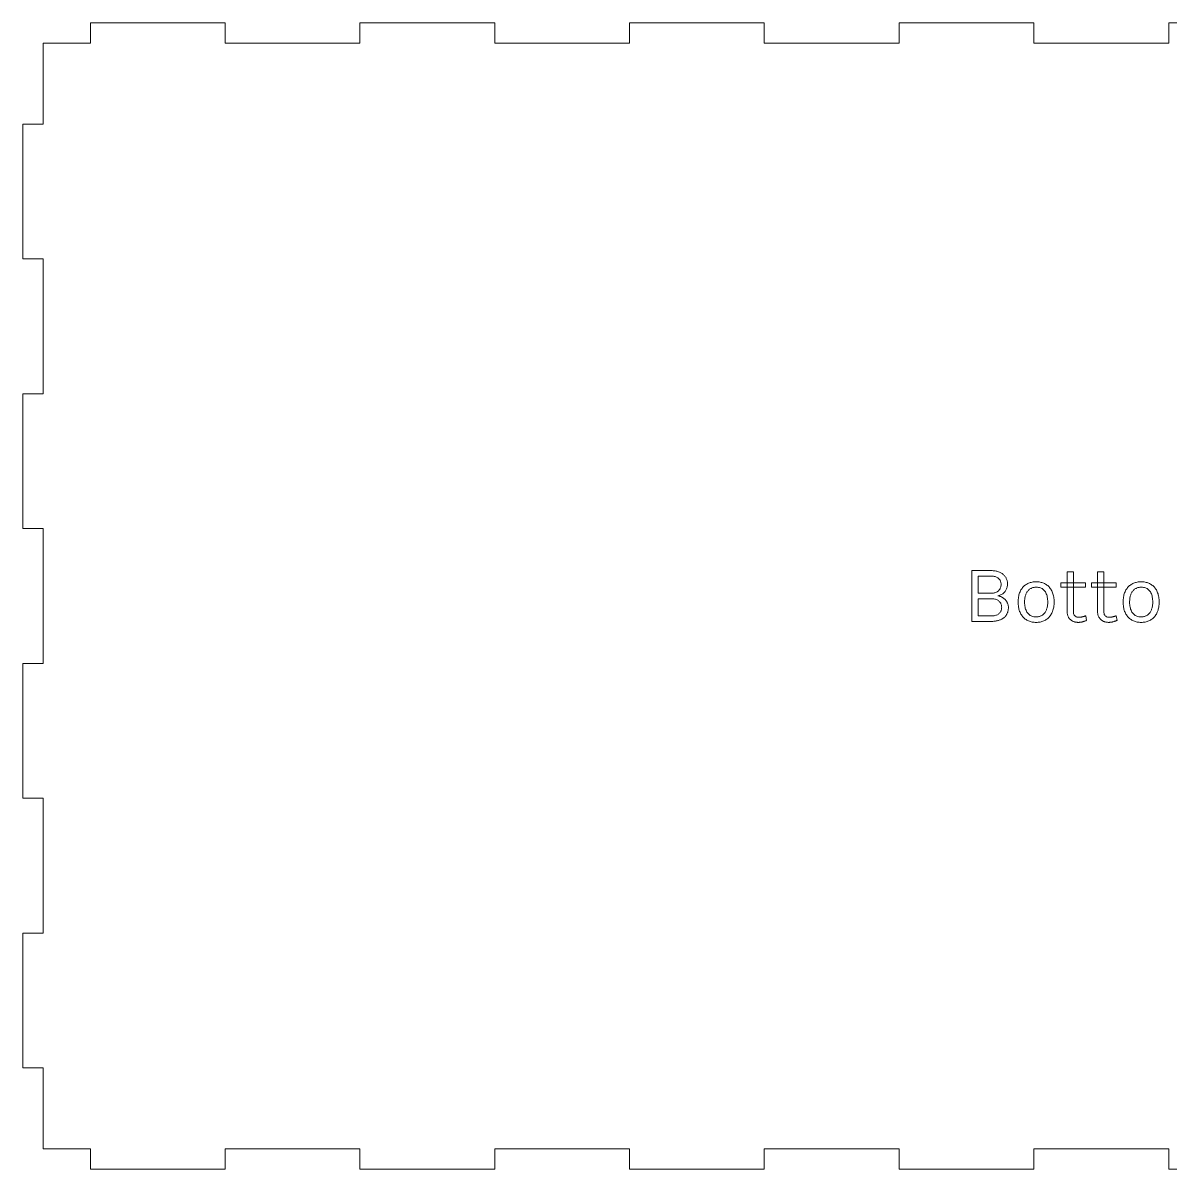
# Model space of a CAD drawing. Extents: x 0 to 643, y 0 to 366.
# Drawn here: x 323 to 493.2, y 0 to 170 of the extents above; entities that cross this region are included whole.
import ezdxf

# ---------------------------------------------------------------- set-up
doc = ezdxf.new("R2010")
doc.units = 0
doc.layers.get('0').update_dxf_attribs({"lineweight": 0})

msp = doc.modelspace()

# ---------------------------------------------------------------- linework, layer by layer
for p, q in [((353, 170), (333, 170)), ((333, 170), (333, 167)), ((353, 167), (353, 170)), ((393, 170), (373, 170)), ((373, 170), (373, 167)), ((393, 167), (393, 170)), ((433, 170), (413, 170)), ((413, 170), (413, 167)), ((433, 167), (433, 170)), ((473, 170), (453, 170)), ((453, 170), (453, 167)), ((473, 167), (473, 170)), ((513, 170), (493, 170)), ((493, 170), (493, 167)), ((333, 167), (326, 167)), ((326, 167), (326, 155)), ((373, 167), (353, 167)), ((413, 167), (393, 167)), ((453, 167), (433, 167)), ((493, 167), (473, 167)), ((326, 155), (323, 155)), ((323, 155), (323, 135)), ((323, 135), (326, 135)), ((326, 135), (326, 115)), ((326, 115), (323, 115)), ((323, 115), (323, 95)), ((323, 95), (326, 95)), ((326, 95), (326, 75)), ((463.8, 81.232), (463.8, 88.768)), ((463.8, 88.768), (466.62, 88.768)), ((466.62, 88.768), (466.783, 88.765)), ((466.783, 88.765), (466.94, 88.757)), ((466.94, 88.757), (467.091, 88.743)), ((467.091, 88.743), (467.237, 88.724)), ((467.237, 88.724), (467.377, 88.7)), ((467.377, 88.7), (467.512, 88.67)), ((467.512, 88.67), (467.641, 88.634)), ((467.641, 88.634), (467.764, 88.593)), ((467.764, 88.593), (467.882, 88.547)), ((467.882, 88.547), (467.994, 88.495)), ((477.936, 82.708), (477.936, 88.564)), ((477.936, 88.564), (478.86, 88.564)), ((478.86, 88.564), (478.86, 82.732)), ((482.448, 82.708), (482.448, 88.564)), ((482.448, 88.564), (483.372, 88.564)), ((483.372, 88.564), (483.372, 82.732)), ((466.596, 87.964), (464.736, 87.964)), ((464.736, 87.964), (464.736, 85.396)), ((466.736, 87.961), (466.596, 87.964)), ((466.596, 87.964), (466.596, 87.964)), ((466.596, 87.964), (466.596, 87.964)), ((466.869, 87.951), (466.736, 87.961)), ((466.997, 87.934), (466.869, 87.951)), ((467.118, 87.911), (466.997, 87.934)), ((467.233, 87.882), (467.118, 87.911)), ((467.342, 87.845), (467.233, 87.882)), ((467.444, 87.802), (467.342, 87.845)), ((467.541, 87.753), (467.444, 87.802)), ((467.631, 87.697), (467.541, 87.753)), ((467.715, 87.634), (467.631, 87.697)), ((467.792, 87.565), (467.715, 87.634)), ((467.861, 87.492), (467.792, 87.565)), ((467.922, 87.413), (467.861, 87.492)), ((467.974, 87.329), (467.922, 87.413)), ((468.019, 87.24), (467.974, 87.329)), ((467.994, 88.495), (468.1, 88.439)), ((468.055, 87.145), (468.019, 87.24)), ((468.084, 87.046), (468.055, 87.145)), ((468.104, 86.941), (468.084, 87.046)), ((468.1, 88.439), (468.201, 88.379)), ((468.116, 86.831), (468.104, 86.941)), ((468.12, 86.716), (468.116, 86.831)), ((468.201, 88.379), (468.297, 88.316)), ((468.297, 88.316), (468.387, 88.249)), ((468.387, 88.249), (468.471, 88.178)), ((468.471, 88.178), (468.55, 88.105)), ((468.55, 88.105), (468.623, 88.028)), ((468.623, 88.028), (468.691, 87.947)), ((468.691, 87.947), (468.753, 87.863)), ((468.753, 87.863), (468.81, 87.775)), ((468.81, 87.775), (468.861, 87.685)), ((468.861, 87.685), (468.907, 87.593)), ((468.907, 87.593), (468.948, 87.5)), ((468.948, 87.5), (468.983, 87.404)), ((468.983, 87.404), (469.012, 87.308)), ((469.012, 87.308), (469.037, 87.209)), ((469.037, 87.209), (469.056, 87.11)), ((469.056, 87.11), (469.069, 87.008)), ((469.069, 87.008), (469.077, 86.905)), ((469.077, 86.905), (469.08, 86.8)), ((471.957, 86.77), (472.079, 86.835)), ((472.079, 86.835), (472.205, 86.893)), ((472.205, 86.893), (472.334, 86.944)), ((472.334, 86.944), (472.467, 86.989)), ((472.467, 86.989), (472.603, 87.026)), ((472.603, 87.026), (472.742, 87.057)), ((472.742, 87.057), (472.885, 87.081)), ((472.885, 87.081), (473.031, 87.098)), ((473.031, 87.098), (473.181, 87.109)), ((473.181, 87.109), (473.334, 87.112)), ((473.334, 87.112), (473.334, 87.112)), ((473.334, 87.112), (473.486, 87.109)), ((473.486, 87.109), (473.635, 87.098)), ((473.635, 87.098), (473.78, 87.081)), ((473.78, 87.081), (473.922, 87.057)), ((473.922, 87.057), (474.061, 87.026)), ((474.061, 87.026), (474.196, 86.989)), ((474.196, 86.989), (474.328, 86.944)), ((474.328, 86.944), (474.457, 86.893)), ((474.457, 86.893), (474.583, 86.835)), ((474.583, 86.835), (474.705, 86.77)), ((477.012, 86.32), (477.012, 86.968)), ((477.012, 86.968), (480.672, 86.968)), ((480.672, 86.968), (480.672, 86.32)), ((481.524, 86.32), (481.524, 86.968)), ((481.524, 86.968), (485.184, 86.968)), ((485.184, 86.968), (485.184, 86.32)), ((487.539, 86.77), (487.661, 86.835)), ((487.661, 86.835), (487.787, 86.893)), ((487.787, 86.893), (487.916, 86.944)), ((487.916, 86.944), (488.049, 86.989)), ((488.049, 86.989), (488.185, 87.026)), ((488.185, 87.026), (488.324, 87.057)), ((488.324, 87.057), (488.467, 87.081)), ((488.467, 87.081), (488.613, 87.098)), ((488.613, 87.098), (488.763, 87.109)), ((488.763, 87.109), (488.916, 87.112)), ((488.916, 87.112), (488.916, 87.112)), ((488.916, 87.112), (489.068, 87.109)), ((489.068, 87.109), (489.217, 87.098)), ((489.217, 87.098), (489.362, 87.081)), ((489.362, 87.081), (489.504, 87.057)), ((489.504, 87.057), (489.643, 87.026)), ((489.643, 87.026), (489.778, 86.989)), ((489.778, 86.989), (489.91, 86.944)), ((489.91, 86.944), (490.039, 86.893)), ((490.039, 86.893), (490.165, 86.835)), ((490.165, 86.835), (490.287, 86.77)), ((464.736, 85.396), (466.584, 85.396)), ((466.584, 85.396), (466.722, 85.399)), ((466.722, 85.399), (466.853, 85.41)), ((466.853, 85.41), (466.98, 85.427)), ((466.98, 85.427), (467.1, 85.451)), ((467.1, 85.451), (467.215, 85.482)), ((467.215, 85.482), (467.324, 85.52)), ((467.324, 85.52), (467.427, 85.565)), ((467.427, 85.565), (467.525, 85.617)), ((467.525, 85.617), (467.617, 85.675)), ((467.617, 85.675), (467.703, 85.741)), ((467.703, 85.741), (467.782, 85.813)), ((467.782, 85.813), (467.853, 85.89)), ((467.923, 85.106), (467.791, 85.062)), ((467.853, 85.89), (467.916, 85.974)), ((467.916, 85.974), (467.97, 86.063)), ((468.048, 85.156), (467.923, 85.106)), ((467.97, 86.063), (468.016, 86.157)), ((468.016, 86.157), (468.053, 86.258)), ((468.166, 85.212), (468.048, 85.156)), ((468.053, 86.258), (468.082, 86.364)), ((468.082, 86.364), (468.103, 86.475)), ((468.103, 86.475), (468.116, 86.593)), ((468.116, 86.593), (468.12, 86.716)), ((468.12, 86.716), (468.12, 86.716)), ((468.277, 85.274), (468.166, 85.212)), ((468.38, 85.342), (468.277, 85.274)), ((468.477, 85.416), (468.38, 85.342)), ((468.566, 85.496), (468.477, 85.416)), ((468.648, 85.583), (468.566, 85.496)), ((468.723, 85.675), (468.648, 85.583)), ((468.791, 85.772), (468.723, 85.675)), ((468.852, 85.873), (468.791, 85.772)), ((468.905, 85.977), (468.852, 85.873)), ((468.951, 86.084), (468.905, 85.977)), ((468.991, 86.195), (468.951, 86.084)), ((469.023, 86.309), (468.991, 86.195)), ((469.048, 86.427), (469.023, 86.309)), ((469.066, 86.548), (469.048, 86.427)), ((469.076, 86.672), (469.066, 86.548)), ((469.08, 86.8), (469.076, 86.672)), ((469.08, 86.8), (469.08, 86.8)), ((470.745, 85.01), (470.783, 85.172)), ((470.783, 85.172), (470.829, 85.329)), ((470.829, 85.329), (470.881, 85.479)), ((470.881, 85.479), (470.94, 85.622)), ((470.94, 85.622), (471.006, 85.759)), ((471.006, 85.759), (471.078, 85.89)), ((471.078, 85.89), (471.155, 86.014)), ((471.155, 86.014), (471.238, 86.131)), ((471.238, 86.131), (471.325, 86.242)), ((471.325, 86.242), (471.418, 86.346)), ((471.418, 86.346), (471.515, 86.444)), ((471.515, 86.444), (471.618, 86.535)), ((471.618, 86.535), (471.726, 86.62)), ((471.726, 86.62), (471.839, 86.698)), ((471.781, 85.178), (471.747, 85.073)), ((471.819, 85.279), (471.781, 85.178)), ((471.861, 85.376), (471.819, 85.279)), ((471.839, 86.698), (471.957, 86.77)), ((471.907, 85.468), (471.861, 85.376)), ((471.956, 85.555), (471.907, 85.468)), ((472.01, 85.639), (471.956, 85.555)), ((472.067, 85.717), (472.01, 85.639)), ((472.127, 85.791), (472.067, 85.717)), ((472.192, 85.86), (472.127, 85.791)), ((472.26, 85.925), (472.192, 85.86)), ((472.331, 85.985), (472.26, 85.925)), ((472.407, 86.041), (472.331, 85.985)), ((472.486, 86.092), (472.407, 86.041)), ((472.569, 86.137), (472.486, 86.092)), ((472.655, 86.177), (472.569, 86.137)), ((472.745, 86.212), (472.655, 86.177)), ((472.838, 86.241), (472.745, 86.212)), ((472.935, 86.265), (472.838, 86.241)), ((473.036, 86.284), (472.935, 86.265)), ((473.139, 86.297), (473.036, 86.284)), ((473.247, 86.305), (473.139, 86.297)), ((473.358, 86.308), (473.247, 86.305)), ((473.522, 86.302), (473.358, 86.308)), ((473.358, 86.308), (473.358, 86.308)), ((473.677, 86.284), (473.522, 86.302)), ((473.825, 86.255), (473.677, 86.284)), ((473.964, 86.213), (473.825, 86.255)), ((474.094, 86.16), (473.964, 86.213)), ((474.217, 86.095), (474.094, 86.16)), ((474.331, 86.018), (474.217, 86.095)), ((474.437, 85.93), (474.331, 86.018)), ((474.535, 85.829), (474.437, 85.93)), ((474.624, 85.717), (474.535, 85.829)), ((474.705, 85.594), (474.624, 85.717)), ((474.705, 86.77), (474.823, 86.698)), ((474.777, 85.463), (474.705, 85.594)), ((474.841, 85.323), (474.777, 85.463)), ((474.823, 86.698), (474.936, 86.62)), ((474.897, 85.175), (474.841, 85.323)), ((474.943, 85.017), (474.897, 85.175)), ((474.936, 86.62), (475.044, 86.535)), ((475.044, 86.535), (475.146, 86.444)), ((475.146, 86.444), (475.243, 86.346)), ((475.243, 86.346), (475.336, 86.242)), ((475.336, 86.242), (475.423, 86.131)), ((475.423, 86.131), (475.505, 86.014)), ((475.505, 86.014), (475.581, 85.89)), ((475.581, 85.89), (475.653, 85.759)), ((475.653, 85.759), (475.719, 85.622)), ((475.719, 85.622), (475.777, 85.479)), ((475.777, 85.479), (475.829, 85.329)), ((475.829, 85.329), (475.874, 85.172)), ((475.874, 85.172), (475.912, 85.01)), ((480.672, 86.32), (477.012, 86.32)), ((480.672, 86.32), (480.672, 86.32)), ((485.184, 86.32), (481.524, 86.32)), ((485.184, 86.32), (485.184, 86.32)), ((486.327, 85.01), (486.365, 85.172)), ((486.365, 85.172), (486.411, 85.329)), ((486.411, 85.329), (486.463, 85.479)), ((486.463, 85.479), (486.522, 85.622)), ((486.522, 85.622), (486.588, 85.759)), ((486.588, 85.759), (486.66, 85.89)), ((486.66, 85.89), (486.737, 86.014)), ((486.737, 86.014), (486.82, 86.131)), ((486.82, 86.131), (486.907, 86.242)), ((486.907, 86.242), (487, 86.346)), ((487, 86.346), (487.097, 86.444)), ((487.097, 86.444), (487.2, 86.535)), ((487.2, 86.535), (487.308, 86.62)), ((487.308, 86.62), (487.421, 86.698)), ((487.363, 85.178), (487.329, 85.073)), ((487.401, 85.279), (487.363, 85.178)), ((487.443, 85.376), (487.401, 85.279)), ((487.421, 86.698), (487.539, 86.77)), ((487.489, 85.468), (487.443, 85.376)), ((487.538, 85.555), (487.489, 85.468)), ((487.592, 85.639), (487.538, 85.555)), ((487.649, 85.717), (487.592, 85.639)), ((487.709, 85.791), (487.649, 85.717)), ((487.774, 85.86), (487.709, 85.791)), ((487.842, 85.925), (487.774, 85.86)), ((487.913, 85.985), (487.842, 85.925)), ((487.989, 86.041), (487.913, 85.985)), ((488.068, 86.092), (487.989, 86.041)), ((488.151, 86.137), (488.068, 86.092)), ((488.237, 86.177), (488.151, 86.137)), ((488.327, 86.212), (488.237, 86.177)), ((488.42, 86.241), (488.327, 86.212)), ((488.517, 86.265), (488.42, 86.241)), ((488.618, 86.284), (488.517, 86.265)), ((488.721, 86.297), (488.618, 86.284)), ((488.829, 86.305), (488.721, 86.297)), ((488.94, 86.308), (488.829, 86.305)), ((489.104, 86.302), (488.94, 86.308)), ((488.94, 86.308), (488.94, 86.308)), ((489.259, 86.284), (489.104, 86.302)), ((489.407, 86.255), (489.259, 86.284)), ((489.546, 86.213), (489.407, 86.255)), ((489.676, 86.16), (489.546, 86.213)), ((489.799, 86.095), (489.676, 86.16)), ((489.913, 86.018), (489.799, 86.095)), ((490.019, 85.93), (489.913, 86.018)), ((490.117, 85.829), (490.019, 85.93)), ((490.206, 85.717), (490.117, 85.829)), ((490.287, 85.594), (490.206, 85.717)), ((490.287, 86.77), (490.405, 86.698)), ((490.359, 85.463), (490.287, 85.594)), ((490.423, 85.323), (490.359, 85.463)), ((490.405, 86.698), (490.518, 86.62)), ((490.479, 85.175), (490.423, 85.323)), ((490.526, 85.017), (490.479, 85.175)), ((490.518, 86.62), (490.626, 86.535)), ((490.626, 86.535), (490.728, 86.444)), ((490.728, 86.444), (490.825, 86.346)), ((490.825, 86.346), (490.918, 86.242)), ((490.918, 86.242), (491.005, 86.131)), ((491.005, 86.131), (491.087, 86.014)), ((491.087, 86.014), (491.163, 85.89)), ((491.163, 85.89), (491.235, 85.759)), ((491.235, 85.759), (491.301, 85.622)), ((491.301, 85.622), (491.359, 85.479)), ((491.359, 85.479), (491.411, 85.329)), ((491.411, 85.329), (491.456, 85.172)), ((491.456, 85.172), (491.494, 85.01)), ((464.736, 84.592), (464.736, 82.048)), ((466.608, 84.592), (464.736, 84.592)), ((464.736, 84.592), (464.736, 84.592)), ((466.763, 84.589), (466.608, 84.592)), ((466.608, 84.592), (466.608, 84.592)), ((466.909, 84.578), (466.763, 84.589)), ((467.049, 84.561), (466.909, 84.578)), ((467.18, 84.537), (467.049, 84.561)), ((467.304, 84.506), (467.18, 84.537)), ((467.42, 84.468), (467.304, 84.506)), ((467.529, 84.423), (467.42, 84.468)), ((467.629, 84.371), (467.529, 84.423)), ((467.723, 84.313), (467.629, 84.371)), ((467.791, 85.062), (467.652, 85.024)), ((467.652, 85.024), (467.652, 85.024)), ((467.652, 85.024), (467.743, 85.008)), ((467.808, 84.247), (467.723, 84.313)), ((467.743, 85.008), (467.832, 84.988)), ((467.886, 84.176), (467.808, 84.247)), ((467.832, 84.988), (467.919, 84.964)), ((467.955, 84.1), (467.886, 84.176)), ((467.919, 84.964), (468.004, 84.937)), ((468.016, 84.02), (467.955, 84.1)), ((468.004, 84.937), (468.086, 84.906)), ((468.069, 83.935), (468.016, 84.02)), ((468.114, 83.846), (468.069, 83.935)), ((468.086, 84.906), (468.166, 84.872)), ((468.151, 83.752), (468.114, 83.846)), ((468.179, 83.654), (468.151, 83.752)), ((468.166, 84.872), (468.244, 84.834)), ((468.2, 83.551), (468.179, 83.654)), ((468.212, 83.444), (468.2, 83.551)), ((468.216, 83.332), (468.212, 83.444)), ((468.244, 84.834), (468.32, 84.792)), ((468.32, 84.792), (468.394, 84.746)), ((468.394, 84.746), (468.465, 84.697)), ((468.465, 84.697), (468.534, 84.645)), ((468.534, 84.645), (468.599, 84.59)), ((468.599, 84.59), (468.662, 84.534)), ((468.662, 84.534), (468.721, 84.475)), ((468.721, 84.475), (468.778, 84.413)), ((468.778, 84.413), (468.831, 84.35)), ((468.831, 84.35), (468.881, 84.284)), ((468.881, 84.284), (468.929, 84.216)), ((468.929, 84.216), (468.973, 84.146)), ((468.973, 84.146), (469.014, 84.073)), ((469.014, 84.073), (469.052, 83.999)), ((469.052, 83.999), (469.085, 83.923)), ((469.085, 83.923), (469.115, 83.847)), ((469.115, 83.847), (469.141, 83.77)), ((469.141, 83.77), (469.163, 83.691)), ((469.163, 83.691), (469.18, 83.612)), ((469.18, 83.612), (469.194, 83.531)), ((469.194, 83.531), (469.204, 83.45)), ((469.204, 83.45), (469.21, 83.367)), ((470.658, 84.1), (470.661, 84.295)), ((470.661, 83.906), (470.658, 84.1)), ((470.658, 84.1), (470.658, 84.1)), ((470.661, 84.295), (470.672, 84.483)), ((470.672, 83.719), (470.661, 83.906)), ((470.672, 84.483), (470.689, 84.665)), ((470.689, 83.538), (470.672, 83.719)), ((470.689, 84.665), (470.714, 84.841)), ((470.714, 83.363), (470.689, 83.538)), ((470.714, 84.841), (470.745, 85.01)), ((471.62, 84.235), (471.618, 84.1)), ((471.618, 84.1), (471.618, 84.1)), ((471.618, 84.1), (471.622, 83.901)), ((471.626, 84.366), (471.62, 84.235)), ((471.622, 83.901), (471.635, 83.711)), ((471.636, 84.493), (471.626, 84.366)), ((471.635, 83.711), (471.657, 83.53)), ((471.65, 84.617), (471.636, 84.493)), ((471.668, 84.737), (471.65, 84.617)), ((471.657, 83.53), (471.687, 83.356)), ((471.69, 84.853), (471.668, 84.737)), ((471.716, 84.965), (471.69, 84.853)), ((471.747, 85.073), (471.716, 84.965)), ((474.982, 84.851), (474.943, 85.017)), ((474.978, 83.353), (475, 83.469)), ((475.012, 84.676), (474.982, 84.851)), ((475, 83.469), (475.018, 83.587)), ((475.033, 84.493), (475.012, 84.676)), ((475.018, 83.587), (475.032, 83.71)), ((475.032, 83.71), (475.042, 83.836)), ((475.046, 84.301), (475.033, 84.493)), ((475.042, 83.836), (475.048, 83.966)), ((475.05, 84.1), (475.046, 84.301)), ((475.048, 83.966), (475.05, 84.1)), ((475.05, 84.1), (475.05, 84.1)), ((475.912, 85.01), (475.943, 84.841)), ((475.943, 84.841), (475.967, 84.665)), ((475.967, 83.538), (475.943, 83.363)), ((475.967, 84.665), (475.984, 84.483)), ((475.984, 83.719), (475.967, 83.538)), ((475.984, 84.483), (475.995, 84.295)), ((475.995, 83.906), (475.984, 83.719)), ((475.995, 84.295), (475.998, 84.1)), ((475.998, 84.1), (475.995, 83.906)), ((475.998, 84.1), (475.998, 84.1)), ((486.24, 84.1), (486.243, 84.295)), ((486.243, 83.906), (486.24, 84.1)), ((486.24, 84.1), (486.24, 84.1)), ((486.243, 84.295), (486.254, 84.483)), ((486.254, 83.719), (486.243, 83.906)), ((486.254, 84.483), (486.271, 84.665)), ((486.271, 83.538), (486.254, 83.719)), ((486.271, 84.665), (486.296, 84.841)), ((486.296, 83.363), (486.271, 83.538)), ((486.296, 84.841), (486.327, 85.01)), ((487.202, 84.235), (487.2, 84.1)), ((487.2, 84.1), (487.2, 84.1)), ((487.2, 84.1), (487.204, 83.901)), ((487.208, 84.366), (487.202, 84.235)), ((487.204, 83.901), (487.217, 83.711)), ((487.218, 84.493), (487.208, 84.366)), ((487.217, 83.711), (487.239, 83.53)), ((487.232, 84.617), (487.218, 84.493)), ((487.25, 84.737), (487.232, 84.617)), ((487.239, 83.53), (487.269, 83.356)), ((487.272, 84.853), (487.25, 84.737)), ((487.298, 84.965), (487.272, 84.853)), ((487.329, 85.073), (487.298, 84.965)), ((490.564, 84.851), (490.526, 85.017)), ((490.56, 83.353), (490.582, 83.469)), ((490.594, 84.676), (490.564, 84.851)), ((490.582, 83.469), (490.6, 83.587)), ((490.615, 84.493), (490.594, 84.676)), ((490.6, 83.587), (490.614, 83.71)), ((490.614, 83.71), (490.624, 83.836)), ((490.628, 84.301), (490.615, 84.493)), ((490.624, 83.836), (490.63, 83.966)), ((490.632, 84.1), (490.628, 84.301)), ((490.63, 83.966), (490.632, 84.1)), ((490.632, 84.1), (490.632, 84.1)), ((491.494, 85.01), (491.525, 84.841)), ((491.525, 84.841), (491.549, 84.665)), ((491.549, 83.538), (491.525, 83.363)), ((491.549, 84.665), (491.566, 84.483)), ((491.566, 83.719), (491.549, 83.538)), ((491.566, 84.483), (491.577, 84.295)), ((491.577, 83.906), (491.566, 83.719)), ((491.577, 84.295), (491.58, 84.1)), ((491.58, 84.1), (491.577, 83.906)), ((491.58, 84.1), (491.58, 84.1)), ((464.736, 82.048), (466.608, 82.048)), ((466.608, 82.048), (466.775, 82.052)), ((466.775, 82.052), (466.932, 82.062)), ((466.932, 82.062), (467.079, 82.08)), ((467.079, 82.08), (467.217, 82.106)), ((467.217, 82.106), (467.345, 82.138)), ((467.345, 82.138), (467.464, 82.178)), ((467.464, 82.178), (467.573, 82.224)), ((467.573, 82.224), (467.672, 82.278)), ((467.672, 82.278), (467.761, 82.34)), ((467.761, 82.34), (467.841, 82.408)), ((467.841, 82.408), (467.912, 82.482)), ((467.912, 82.482), (467.976, 82.56)), ((467.976, 82.56), (468.032, 82.642)), ((468.032, 82.642), (468.081, 82.729)), ((468.081, 82.729), (468.122, 82.819)), ((468.122, 82.819), (468.156, 82.913)), ((468.156, 82.913), (468.182, 83.012)), ((468.182, 83.012), (468.201, 83.115)), ((468.201, 83.115), (468.212, 83.221)), ((468.212, 83.221), (468.216, 83.332)), ((468.216, 83.332), (468.216, 83.332)), ((468.456, 81.708), (468.382, 81.658)), ((468.526, 81.761), (468.456, 81.708)), ((468.592, 81.816), (468.526, 81.761)), ((468.654, 81.874), (468.592, 81.816)), ((468.712, 81.934), (468.654, 81.874)), ((468.767, 81.994), (468.712, 81.934)), ((468.819, 82.057), (468.767, 81.994)), ((468.867, 82.121), (468.819, 82.057)), ((468.911, 82.186), (468.867, 82.121)), ((468.952, 82.253), (468.911, 82.186)), ((468.99, 82.321), (468.952, 82.253)), ((469.025, 82.39), (468.99, 82.321)), ((469.055, 82.462), (469.025, 82.39)), ((469.083, 82.534), (469.055, 82.462)), ((469.108, 82.607), (469.083, 82.534)), ((469.129, 82.681), (469.108, 82.607)), ((469.149, 82.755), (469.129, 82.681)), ((469.166, 82.83), (469.149, 82.755)), ((469.18, 82.904), (469.166, 82.83)), ((469.191, 82.98), (469.18, 82.904)), ((469.2, 83.055), (469.191, 82.98)), ((469.207, 83.131), (469.2, 83.055)), ((469.211, 83.207), (469.207, 83.131)), ((469.21, 83.367), (469.212, 83.284)), ((469.212, 83.284), (469.211, 83.207)), ((469.212, 83.284), (469.212, 83.284)), ((470.745, 83.194), (470.714, 83.363)), ((470.783, 83.032), (470.745, 83.194)), ((470.829, 82.875), (470.783, 83.032)), ((470.881, 82.725), (470.829, 82.875)), ((470.94, 82.582), (470.881, 82.725)), ((471.006, 82.444), (470.94, 82.582)), ((471.078, 82.313), (471.006, 82.444)), ((471.155, 82.188), (471.078, 82.313)), ((471.238, 82.07), (471.155, 82.188)), ((471.325, 81.959), (471.238, 82.07)), ((471.418, 81.855), (471.325, 81.959)), ((471.515, 81.756), (471.418, 81.855)), ((471.618, 81.665), (471.515, 81.756)), ((471.687, 83.356), (471.725, 83.192)), ((471.725, 83.192), (471.772, 83.035)), ((471.772, 83.035), (471.828, 82.888)), ((471.828, 82.888), (471.893, 82.748)), ((471.893, 82.748), (471.965, 82.617)), ((471.965, 82.617), (472.047, 82.495)), ((472.047, 82.495), (472.137, 82.383)), ((472.137, 82.383), (472.235, 82.282)), ((472.235, 82.282), (472.341, 82.194)), ((472.341, 82.194), (472.455, 82.117)), ((472.455, 82.117), (472.577, 82.052)), ((472.577, 82.052), (472.708, 81.999)), ((472.708, 81.999), (472.846, 81.957)), ((472.846, 81.957), (472.993, 81.928)), ((472.993, 81.928), (473.147, 81.91)), ((473.147, 81.91), (473.31, 81.904)), ((473.31, 81.904), (473.42, 81.907)), ((473.31, 81.904), (473.31, 81.904)), ((473.31, 81.904), (473.31, 81.904)), ((473.42, 81.907), (473.526, 81.915)), ((473.526, 81.915), (473.63, 81.928)), ((473.63, 81.928), (473.73, 81.947)), ((473.73, 81.947), (473.826, 81.971)), ((473.826, 81.971), (473.919, 82)), ((473.919, 82), (474.009, 82.035)), ((474.009, 82.035), (474.095, 82.075)), ((474.095, 82.075), (474.178, 82.12)), ((474.178, 82.12), (474.258, 82.171)), ((474.258, 82.171), (474.334, 82.227)), ((474.334, 82.227), (474.406, 82.287)), ((474.406, 82.287), (474.475, 82.351)), ((474.475, 82.351), (474.54, 82.421)), ((474.54, 82.421), (474.601, 82.494)), ((474.601, 82.494), (474.658, 82.572)), ((474.658, 82.572), (474.711, 82.655)), ((474.711, 82.655), (474.761, 82.742)), ((474.761, 82.742), (474.807, 82.834)), ((474.807, 82.834), (474.849, 82.93)), ((474.849, 82.93), (474.887, 83.03)), ((474.887, 83.03), (474.921, 83.134)), ((474.921, 83.134), (474.952, 83.242)), ((474.952, 83.242), (474.978, 83.353)), ((475.146, 81.756), (475.044, 81.665)), ((475.243, 81.855), (475.146, 81.756)), ((475.336, 81.959), (475.243, 81.855)), ((475.423, 82.07), (475.336, 81.959)), ((475.505, 82.188), (475.423, 82.07)), ((475.581, 82.313), (475.505, 82.188)), ((475.653, 82.444), (475.581, 82.313)), ((475.719, 82.582), (475.653, 82.444)), ((475.777, 82.725), (475.719, 82.582)), ((475.829, 82.875), (475.777, 82.725)), ((475.874, 83.032), (475.829, 82.875)), ((475.912, 83.194), (475.874, 83.032)), ((475.943, 83.363), (475.912, 83.194)), ((477.938, 82.602), (477.936, 82.708)), ((477.936, 82.708), (477.936, 82.708)), ((477.945, 82.499), (477.938, 82.602)), ((477.955, 82.4), (477.945, 82.499)), ((477.971, 82.305), (477.955, 82.4)), ((477.99, 82.213), (477.971, 82.305)), ((478.014, 82.125), (477.99, 82.213)), ((478.042, 82.04), (478.014, 82.125)), ((478.074, 81.959), (478.042, 82.04)), ((478.111, 81.882), (478.074, 81.959)), ((478.152, 81.808), (478.111, 81.882)), ((478.197, 81.738), (478.152, 81.808)), ((478.245, 81.671), (478.197, 81.738)), ((478.86, 82.732), (478.868, 82.563)), ((478.868, 82.563), (478.893, 82.412)), ((478.893, 82.412), (478.935, 82.279)), ((478.935, 82.279), (478.992, 82.164)), ((478.992, 82.164), (479.067, 82.066)), ((479.067, 82.066), (479.158, 81.986)), ((479.158, 81.986), (479.266, 81.924)), ((479.266, 81.924), (479.39, 81.88)), ((479.39, 81.88), (479.531, 81.853)), ((479.531, 81.853), (479.688, 81.844)), ((479.688, 81.844), (479.737, 81.845)), ((479.688, 81.844), (479.688, 81.844)), ((479.737, 81.845), (479.786, 81.846)), ((479.786, 81.846), (479.834, 81.849)), ((479.834, 81.849), (479.882, 81.853)), ((479.882, 81.853), (479.93, 81.858)), ((479.93, 81.858), (479.978, 81.863)), ((479.978, 81.863), (480.025, 81.87)), ((480.025, 81.87), (480.072, 81.879)), ((480.072, 81.879), (480.119, 81.888)), ((480.119, 81.888), (480.165, 81.898)), ((480.165, 81.898), (480.212, 81.909)), ((480.212, 81.909), (480.26, 81.922)), ((480.26, 81.922), (480.309, 81.935)), ((480.309, 81.935), (480.359, 81.95)), ((480.359, 81.95), (480.41, 81.966)), ((480.41, 81.966), (480.463, 81.982)), ((480.463, 81.982), (480.516, 82)), ((480.516, 82), (480.571, 82.019)), ((480.571, 82.019), (480.627, 82.039)), ((480.627, 82.039), (480.684, 82.06)), ((480.684, 82.06), (480.684, 82.06)), ((480.684, 82.06), (480.816, 81.388)), ((482.45, 82.602), (482.448, 82.708)), ((482.448, 82.708), (482.448, 82.708)), ((482.457, 82.499), (482.45, 82.602)), ((482.467, 82.4), (482.457, 82.499)), ((482.483, 82.305), (482.467, 82.4)), ((482.502, 82.213), (482.483, 82.305)), ((482.526, 82.125), (482.502, 82.213)), ((482.554, 82.04), (482.526, 82.125)), ((482.586, 81.959), (482.554, 82.04)), ((482.623, 81.882), (482.586, 81.959)), ((482.664, 81.808), (482.623, 81.882)), ((482.709, 81.738), (482.664, 81.808)), ((482.757, 81.671), (482.709, 81.738)), ((483.372, 82.732), (483.38, 82.563)), ((483.38, 82.563), (483.405, 82.412)), ((483.405, 82.412), (483.447, 82.279)), ((483.447, 82.279), (483.504, 82.164)), ((483.504, 82.164), (483.579, 82.066)), ((483.579, 82.066), (483.67, 81.986)), ((483.67, 81.986), (483.778, 81.924)), ((483.778, 81.924), (483.902, 81.88)), ((483.902, 81.88), (484.043, 81.853)), ((484.043, 81.853), (484.2, 81.844)), ((484.2, 81.844), (484.249, 81.845)), ((484.2, 81.844), (484.2, 81.844)), ((484.249, 81.845), (484.298, 81.846)), ((484.298, 81.846), (484.346, 81.849)), ((484.346, 81.849), (484.394, 81.853)), ((484.394, 81.853), (484.442, 81.858)), ((484.442, 81.858), (484.49, 81.863)), ((484.49, 81.863), (484.537, 81.87)), ((484.537, 81.87), (484.584, 81.879)), ((484.584, 81.879), (484.631, 81.888)), ((484.631, 81.888), (484.677, 81.898)), ((484.677, 81.898), (484.724, 81.909)), ((484.724, 81.909), (484.772, 81.922)), ((484.772, 81.922), (484.821, 81.935)), ((484.821, 81.935), (484.871, 81.95)), ((484.871, 81.95), (484.922, 81.966)), ((484.922, 81.966), (484.975, 81.982)), ((484.975, 81.982), (485.028, 82)), ((485.028, 82), (485.083, 82.019)), ((485.083, 82.019), (485.139, 82.039)), ((485.139, 82.039), (485.196, 82.06)), ((485.196, 82.06), (485.196, 82.06)), ((485.196, 82.06), (485.328, 81.388)), ((486.327, 83.194), (486.296, 83.363)), ((486.365, 83.032), (486.327, 83.194)), ((486.411, 82.875), (486.365, 83.032)), ((486.463, 82.725), (486.411, 82.875)), ((486.522, 82.582), (486.463, 82.725)), ((486.588, 82.444), (486.522, 82.582)), ((486.66, 82.313), (486.588, 82.444)), ((486.737, 82.188), (486.66, 82.313)), ((486.82, 82.07), (486.737, 82.188)), ((486.907, 81.959), (486.82, 82.07)), ((487, 81.855), (486.907, 81.959)), ((487.097, 81.756), (487, 81.855)), ((487.2, 81.665), (487.097, 81.756)), ((487.269, 83.356), (487.307, 83.192)), ((487.307, 83.192), (487.354, 83.035)), ((487.354, 83.035), (487.41, 82.888)), ((487.41, 82.888), (487.475, 82.748)), ((487.475, 82.748), (487.547, 82.617)), ((487.547, 82.617), (487.629, 82.495)), ((487.629, 82.495), (487.719, 82.383)), ((487.719, 82.383), (487.817, 82.282)), ((487.817, 82.282), (487.923, 82.194)), ((487.923, 82.194), (488.037, 82.117)), ((488.037, 82.117), (488.159, 82.052)), ((488.159, 82.052), (488.29, 81.999)), ((488.29, 81.999), (488.428, 81.957)), ((488.428, 81.957), (488.575, 81.928)), ((488.575, 81.928), (488.729, 81.91)), ((488.729, 81.91), (488.892, 81.904)), ((488.892, 81.904), (489.002, 81.907)), ((488.892, 81.904), (488.892, 81.904)), ((488.892, 81.904), (488.892, 81.904)), ((489.002, 81.907), (489.108, 81.915)), ((489.108, 81.915), (489.212, 81.928)), ((489.212, 81.928), (489.312, 81.947)), ((489.312, 81.947), (489.408, 81.971)), ((489.408, 81.971), (489.501, 82)), ((489.501, 82), (489.591, 82.035)), ((489.591, 82.035), (489.677, 82.075)), ((489.677, 82.075), (489.76, 82.12)), ((489.76, 82.12), (489.84, 82.171)), ((489.84, 82.171), (489.916, 82.227)), ((489.916, 82.227), (489.988, 82.287)), ((489.988, 82.287), (490.057, 82.351)), ((490.057, 82.351), (490.122, 82.421)), ((490.122, 82.421), (490.183, 82.494)), ((490.183, 82.494), (490.24, 82.572)), ((490.24, 82.572), (490.293, 82.655)), ((490.293, 82.655), (490.343, 82.742)), ((490.343, 82.742), (490.389, 82.834)), ((490.389, 82.834), (490.431, 82.93)), ((490.431, 82.93), (490.469, 83.03)), ((490.469, 83.03), (490.503, 83.134)), ((490.503, 83.134), (490.534, 83.242)), ((490.534, 83.242), (490.56, 83.353)), ((490.728, 81.756), (490.626, 81.665)), ((490.825, 81.855), (490.728, 81.756)), ((490.918, 81.959), (490.825, 81.855)), ((491.005, 82.07), (490.918, 81.959)), ((491.087, 82.188), (491.005, 82.07)), ((491.163, 82.313), (491.087, 82.188)), ((491.235, 82.444), (491.163, 82.313)), ((491.301, 82.582), (491.235, 82.444)), ((491.359, 82.725), (491.301, 82.582)), ((491.411, 82.875), (491.359, 82.725)), ((491.456, 83.032), (491.411, 82.875)), ((491.494, 83.194), (491.456, 83.032)), ((491.525, 83.363), (491.494, 83.194)), ((466.62, 81.232), (463.8, 81.232)), ((466.765, 81.234), (466.62, 81.232)), ((466.62, 81.232), (466.62, 81.232)), ((466.62, 81.232), (466.62, 81.232)), ((466.906, 81.239), (466.765, 81.234)), ((467.041, 81.248), (466.906, 81.239)), ((467.172, 81.26), (467.041, 81.248)), ((467.298, 81.275), (467.172, 81.26)), ((467.419, 81.295), (467.298, 81.275)), ((467.536, 81.317), (467.419, 81.295)), ((467.647, 81.343), (467.536, 81.317)), ((467.754, 81.373), (467.647, 81.343)), ((467.856, 81.406), (467.754, 81.373)), ((467.954, 81.442), (467.856, 81.406)), ((468.047, 81.48), (467.954, 81.442)), ((468.137, 81.521), (468.047, 81.48)), ((468.223, 81.564), (468.137, 81.521)), ((468.305, 81.61), (468.223, 81.564)), ((468.382, 81.658), (468.305, 81.61)), ((471.726, 81.58), (471.618, 81.665)), ((471.839, 81.502), (471.726, 81.58)), ((471.957, 81.43), (471.839, 81.502)), ((472.079, 81.365), (471.957, 81.43)), ((472.205, 81.307), (472.079, 81.365)), ((472.334, 81.256), (472.205, 81.307)), ((472.467, 81.211), (472.334, 81.256)), ((472.603, 81.174), (472.467, 81.211)), ((472.742, 81.143), (472.603, 81.174)), ((472.885, 81.119), (472.742, 81.143)), ((473.031, 81.102), (472.885, 81.119)), ((473.181, 81.091), (473.031, 81.102)), ((473.334, 81.088), (473.181, 81.091)), ((473.486, 81.091), (473.334, 81.088)), ((473.334, 81.088), (473.334, 81.088)), ((473.334, 81.088), (473.334, 81.088)), ((473.635, 81.102), (473.486, 81.091)), ((473.78, 81.119), (473.635, 81.102)), ((473.922, 81.143), (473.78, 81.119)), ((474.061, 81.174), (473.922, 81.143)), ((474.196, 81.211), (474.061, 81.174)), ((474.328, 81.256), (474.196, 81.211)), ((474.457, 81.307), (474.328, 81.256)), ((474.583, 81.365), (474.457, 81.307)), ((474.705, 81.43), (474.583, 81.365)), ((474.823, 81.502), (474.705, 81.43)), ((474.936, 81.58), (474.823, 81.502)), ((475.044, 81.665), (474.936, 81.58)), ((478.296, 81.608), (478.245, 81.671)), ((478.35, 81.549), (478.296, 81.608)), ((478.407, 81.493), (478.35, 81.549)), ((478.467, 81.441), (478.407, 81.493)), ((478.531, 81.392), (478.467, 81.441)), ((478.597, 81.347), (478.531, 81.392)), ((478.667, 81.306), (478.597, 81.347)), ((478.74, 81.268), (478.667, 81.306)), ((478.815, 81.234), (478.74, 81.268)), ((478.893, 81.203), (478.815, 81.234)), ((478.972, 81.176), (478.893, 81.203)), ((479.053, 81.153), (478.972, 81.176)), ((479.136, 81.133), (479.053, 81.153)), ((479.221, 81.117), (479.136, 81.133)), ((479.308, 81.104), (479.221, 81.117)), ((479.397, 81.095), (479.308, 81.104)), ((479.487, 81.09), (479.397, 81.095)), ((479.58, 81.088), (479.487, 81.09)), ((479.645, 81.089), (479.58, 81.088)), ((479.58, 81.088), (479.58, 81.088)), ((479.58, 81.088), (479.58, 81.088)), ((479.709, 81.091), (479.645, 81.089)), ((479.773, 81.096), (479.709, 81.091)), ((479.836, 81.101), (479.773, 81.096)), ((479.899, 81.109), (479.836, 81.101)), ((479.961, 81.118), (479.899, 81.109)), ((480.023, 81.129), (479.961, 81.118)), ((480.085, 81.142), (480.023, 81.129)), ((480.146, 81.156), (480.085, 81.142)), ((480.207, 81.172), (480.146, 81.156)), ((480.268, 81.189), (480.207, 81.172)), ((480.328, 81.208), (480.268, 81.189)), ((480.389, 81.227), (480.328, 81.208)), ((480.45, 81.247), (480.389, 81.227)), ((480.511, 81.268), (480.45, 81.247)), ((480.572, 81.29), (480.511, 81.268)), ((480.633, 81.313), (480.572, 81.29)), ((480.694, 81.337), (480.633, 81.313)), ((480.755, 81.362), (480.694, 81.337)), ((480.816, 81.388), (480.755, 81.362)), ((482.808, 81.608), (482.757, 81.671)), ((482.862, 81.549), (482.808, 81.608)), ((482.919, 81.493), (482.862, 81.549)), ((482.979, 81.441), (482.919, 81.493)), ((483.043, 81.392), (482.979, 81.441)), ((483.109, 81.347), (483.043, 81.392)), ((483.179, 81.306), (483.109, 81.347)), ((483.252, 81.268), (483.179, 81.306)), ((483.327, 81.234), (483.252, 81.268)), ((483.405, 81.203), (483.327, 81.234)), ((483.484, 81.176), (483.405, 81.203)), ((483.565, 81.153), (483.484, 81.176)), ((483.648, 81.133), (483.565, 81.153)), ((483.733, 81.117), (483.648, 81.133)), ((483.82, 81.104), (483.733, 81.117)), ((483.909, 81.095), (483.82, 81.104)), ((483.999, 81.09), (483.909, 81.095)), ((484.092, 81.088), (483.999, 81.09)), ((484.157, 81.089), (484.092, 81.088)), ((484.092, 81.088), (484.092, 81.088)), ((484.092, 81.088), (484.092, 81.088)), ((484.221, 81.091), (484.157, 81.089)), ((484.285, 81.096), (484.221, 81.091)), ((484.348, 81.101), (484.285, 81.096)), ((484.411, 81.109), (484.348, 81.101)), ((484.473, 81.118), (484.411, 81.109)), ((484.535, 81.129), (484.473, 81.118)), ((484.597, 81.142), (484.535, 81.129)), ((484.658, 81.156), (484.597, 81.142)), ((484.719, 81.172), (484.658, 81.156)), ((484.78, 81.189), (484.719, 81.172)), ((484.84, 81.208), (484.78, 81.189)), ((484.901, 81.227), (484.84, 81.208)), ((484.962, 81.247), (484.901, 81.227)), ((485.023, 81.268), (484.962, 81.247)), ((485.084, 81.29), (485.023, 81.268)), ((485.145, 81.313), (485.084, 81.29)), ((485.206, 81.337), (485.145, 81.313)), ((485.267, 81.362), (485.206, 81.337)), ((485.328, 81.388), (485.267, 81.362)), ((487.308, 81.58), (487.2, 81.665)), ((487.421, 81.502), (487.308, 81.58)), ((487.539, 81.43), (487.421, 81.502)), ((487.661, 81.365), (487.539, 81.43)), ((487.787, 81.307), (487.661, 81.365)), ((487.916, 81.256), (487.787, 81.307)), ((488.049, 81.211), (487.916, 81.256)), ((488.185, 81.174), (488.049, 81.211)), ((488.324, 81.143), (488.185, 81.174)), ((488.467, 81.119), (488.324, 81.143)), ((488.613, 81.102), (488.467, 81.119)), ((488.763, 81.091), (488.613, 81.102)), ((488.916, 81.088), (488.763, 81.091)), ((489.068, 81.091), (488.916, 81.088)), ((488.916, 81.088), (488.916, 81.088)), ((488.916, 81.088), (488.916, 81.088)), ((489.217, 81.102), (489.068, 81.091)), ((489.362, 81.119), (489.217, 81.102)), ((489.504, 81.143), (489.362, 81.119)), ((489.643, 81.174), (489.504, 81.143)), ((489.778, 81.211), (489.643, 81.174)), ((489.91, 81.256), (489.778, 81.211)), ((490.039, 81.307), (489.91, 81.256)), ((490.165, 81.365), (490.039, 81.307)), ((490.287, 81.43), (490.165, 81.365)), ((490.405, 81.502), (490.287, 81.43)), ((490.518, 81.58), (490.405, 81.502)), ((490.626, 81.665), (490.518, 81.58)), ((326, 75), (323, 75)), ((323, 75), (323, 55)), ((323, 55), (326, 55)), ((326, 55), (326, 35)), ((326, 35), (323, 35)), ((323, 35), (323, 15)), ((323, 15), (326, 15)), ((326, 15), (326, 3)), ((326, 3), (333, 3)), ((333, 3), (333, 0)), ((353, 0), (353, 3)), ((353, 3), (373, 3)), ((373, 3), (373, 0)), ((393, 0), (393, 3)), ((393, 3), (413, 3)), ((413, 3), (413, 0)), ((433, 0), (433, 3)), ((433, 3), (453, 3)), ((453, 3), (453, 0)), ((473, 0), (473, 3)), ((473, 3), (493, 3)), ((493, 3), (493, 0)), ((333, 0), (353, 0)), ((373, 0), (393, 0)), ((413, 0), (433, 0)), ((453, 0), (473, 0)), ((493, 0), (513, 0))]:
    msp.add_line(p, q)

doc.saveas('drawing.dxf')
